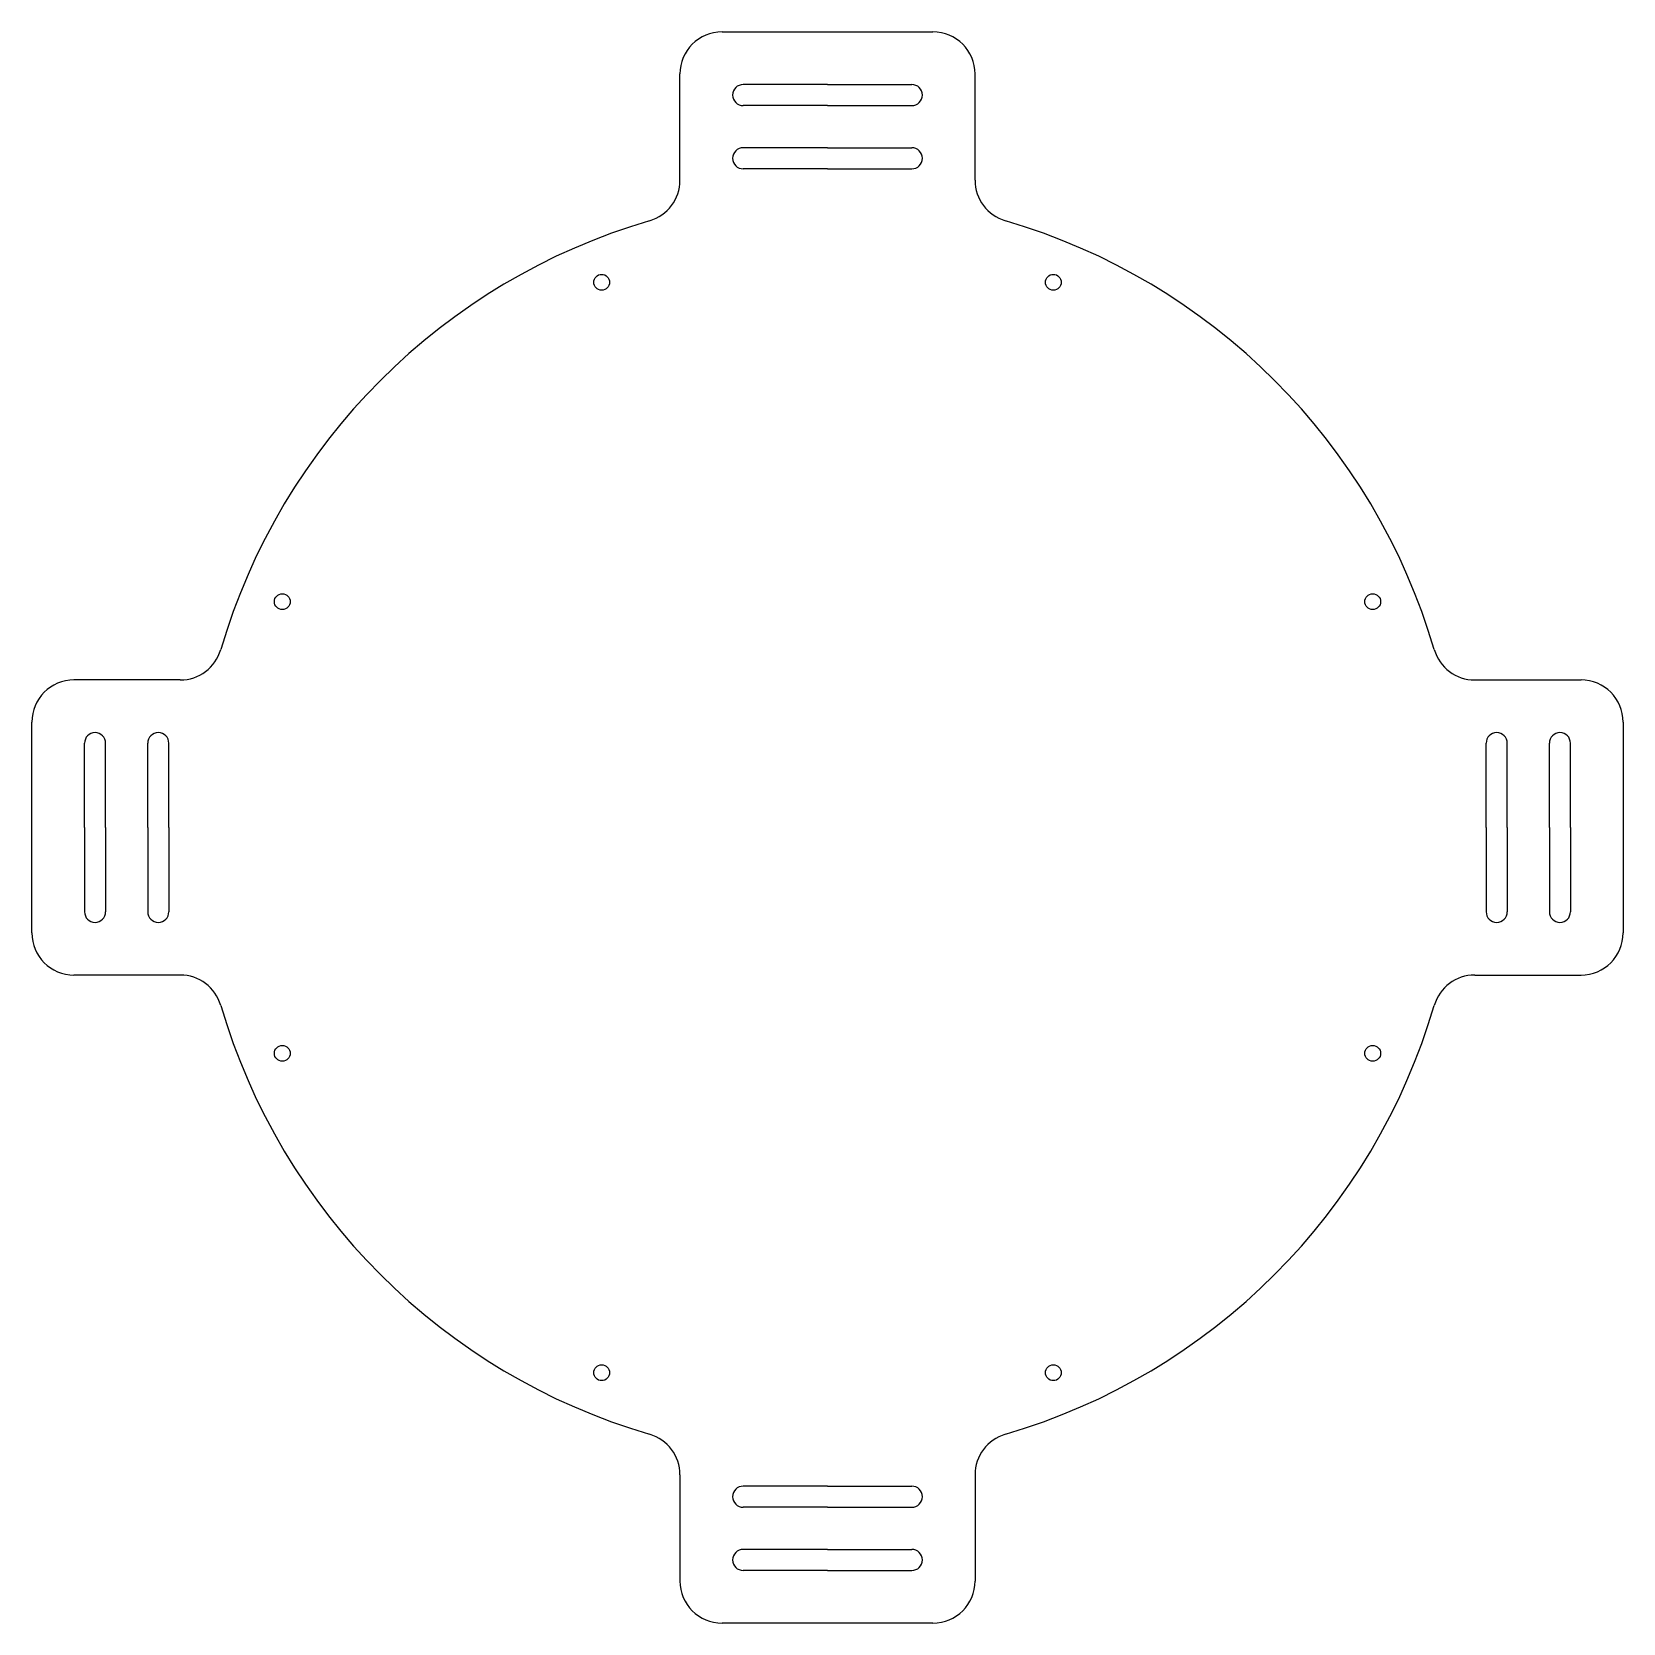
# Model space of a CAD drawing. Extents: x -151 to 151, y -151 to 151.
import ezdxf

# ---------------------------------------------------------------- set-up
doc = ezdxf.new("R2010")
doc.units = 0
doc.header["$MEASUREMENT"] = 0
doc.layers.add('MODELSKETCH_VISIBLE', color=7, linetype='CONTINUOUS')

msp = doc.modelspace()

# ---------------------------------------------------------------- linework, layer by layer
at = {"layer": 'MODELSKETCH_VISIBLE'}
for p, q in [((-20, 151), (20, 151)), ((-28, 122.83), (-28, 143)), ((28, 122.83), (28, 143)), ((0, 141), (-16, 141)), ((0, 141), (16, 141)), ((0, 137), (-16, 137)), ((0, 137), (16, 137)), ((0, 129), (-16, 129)), ((0, 129), (16, 129)), ((0, 125), (-16, 125)), ((0, 125), (16, 125)), ((-122.83, 28), (-143, 28)), ((122.83, 28), (143, 28)), ((-151, -20), (-151, 20)), ((151, 20), (151, -20)), ((-141, 0), (-141, 16)), ((-137, 0), (-137, 16)), ((-129, 0), (-129, 16)), ((-125, 0), (-125, 16)), ((125, 0), (125, 16)), ((129, 0), (129, 16)), ((137, 0), (137, 16)), ((141, 0), (141, 16)), ((-141, 0), (-141, -16)), ((-137, 0), (-137, -16)), ((-129, 0), (-129, -16)), ((-125, 0), (-125, -16)), ((125, 0), (125, -16)), ((129, 0), (129, -16)), ((137, 0), (137, -16)), ((141, 0), (141, -16)), ((-122.83, -28), (-143, -28)), ((122.83, -28), (143, -28)), ((-28, -122.83), (-28, -143)), ((28, -122.83), (28, -143)), ((0, -125), (-16, -125)), ((0, -125), (16, -125)), ((0, -129), (-16, -129)), ((0, -129), (16, -129)), ((0, -137), (-16, -137)), ((0, -137), (16, -137)), ((0, -141), (-16, -141)), ((0, -141), (16, -141)), ((20, -151), (-20, -151))]:
    msp.add_line(p, q, dxfattribs=at)
for centre in [(-42.86, 103.47), (42.86, 103.47), (-103.47, 42.86), (103.47, 42.86), (-103.47, -42.86), (103.47, -42.86), (-42.86, -103.47), (42.86, -103.47)]:
    msp.add_circle(centre, 1.5, dxfattribs=at)
for centre, radius, start, end in [((-20, 143), 8, 90, 180), ((20, 143), 8, 0, 90), ((-16, 139), 2, 90, 270), ((16, 139), 2, 270, 90), ((-16, 127), 2, 90, 270), ((16, 127), 2, 270, 90), ((-36, 122.83), 8, 286.3348, 0), ((36, 122.83), 8, 180, 253.6652), ((0, 0), 120, 106.3348, 163.6652), ((0, 0), 120, 16.3348, 73.6652), ((-122.83, 36), 8, 270, 343.6652), ((122.83, 36), 8, 196.3348, 270), ((-143, 20), 8, 90, 180), ((143, 20), 8, 0, 90), ((-139, 16), 2, 0, 180), ((-127, 16), 2, 0, 180), ((127, 16), 2, 0, 180), ((139, 16), 2, 0, 180), ((-139, -16), 2, 180, 0), ((-127, -16), 2, 180, 0), ((127, -16), 2, 180, 0), ((139, -16), 2, 180, 0), ((-143, -20), 8, 180, 270), ((143, -20), 8, 270, 0), ((-122.83, -36), 8, 16.3348, 90), ((122.83, -36), 8, 90, 163.6652), ((0, 0), 120, 196.3348, 253.6652), ((0, 0), 120, 286.3348, 343.6652), ((-36, -122.83), 8, 0, 73.6652), ((36, -122.83), 8, 106.3348, 180), ((-16, -127), 2, 90, 270), ((16, -127), 2, 270, 90), ((-16, -139), 2, 90, 270), ((16, -139), 2, 270, 90), ((-20, -143), 8, 180, 270), ((20, -143), 8, 270, 0)]:
    msp.add_arc(centre, radius, start, end, dxfattribs=at)

doc.saveas('drawing.dxf')
